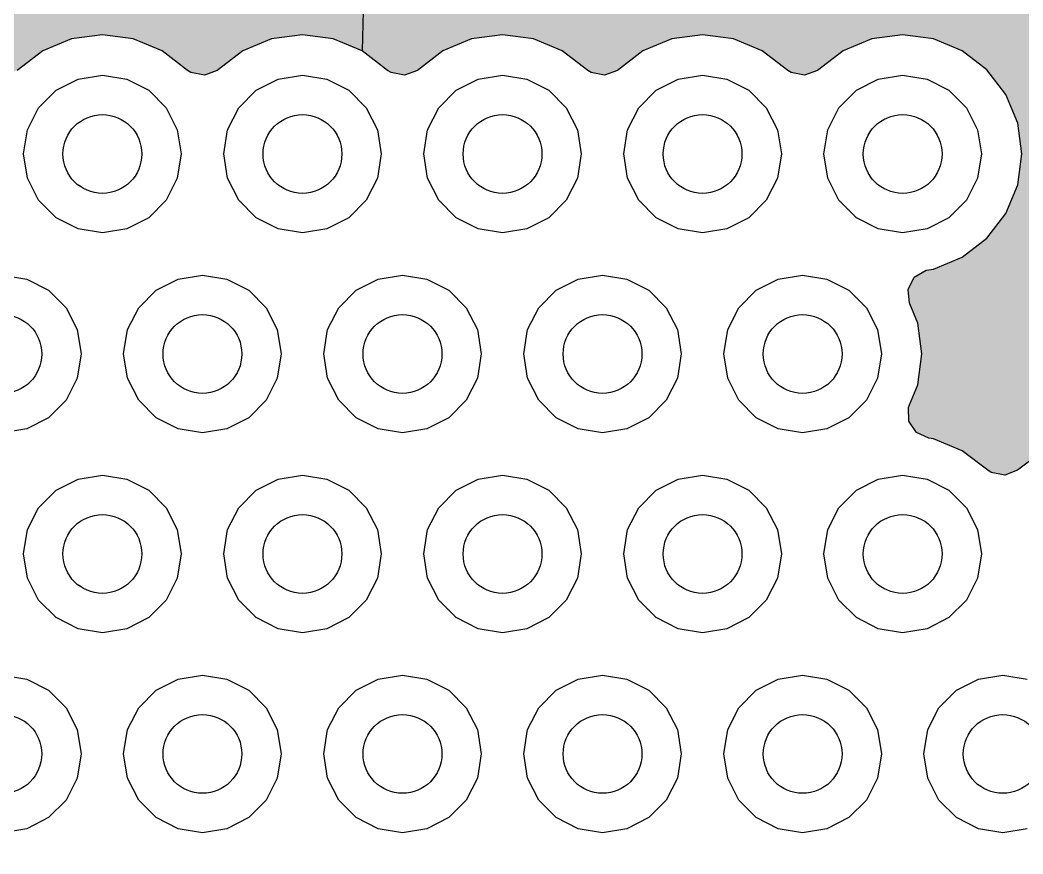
# Model space of a CAD drawing. Header units: millimetres. Extents: x -3894 to -3474, y -291 to 6.
# Drawn here: x -3723.38 to -3718.29, y -96.23 to -91.99 of the extents above; entities that cross this region are included whole.
import ezdxf

# ---------------------------------------------------------------- set-up
doc = ezdxf.new("R2010")
doc.units = ezdxf.units.MM
doc.layers.add('BLACK', color=7, linetype='Continuous')

msp = doc.modelspace()

# ---------------------------------------------------------------- hatches: boundary and pattern name
for points in [[(-3725.301, -93.1973), (-3725.4264, -93.1011), (-3725.5227, -92.9756), (-3725.5429, -92.9268), (-3725.5832, -92.8296), (-3725.5832, -92.8296), (-3725.6038, -92.6728), (-3725.5832, -92.516), (-3725.5832, -92.516), (-3725.5227, -92.37), (-3725.4264, -92.2445), (-3725.301, -92.1483), (-3725.1549, -92.0878), (-3725.1549, -92.0878), (-3724.9981, -92.0671), (-3724.8414, -92.0878), (-3724.8414, -92.0878), (-3724.6953, -92.1483), (-3724.5656, -92.2478), (-3724.5483, -92.2589), (-3724.4798, -92.273), (-3724.4147, -92.2478), (-3724.285, -92.1483), (-3724.1389, -92.0878), (-3724.1389, -92.0878), (-3723.9821, -92.0671), (-3723.8254, -92.0878), (-3723.8254, -92.0878), (-3723.6793, -92.1483), (-3723.5496, -92.2478), (-3723.5323, -92.2589), (-3723.4638, -92.273), (-3723.3987, -92.2478), (-3723.269, -92.1483), (-3723.1229, -92.0878), (-3723.1229, -92.0878), (-3722.9661, -92.0671), (-3722.8094, -92.0878), (-3722.8094, -92.0878), (-3722.6633, -92.1483), (-3722.5336, -92.2478), (-3722.5163, -92.2589), (-3722.4478, -92.273), (-3722.3827, -92.2478), (-3722.253, -92.1483), (-3722.1069, -92.0878), (-3722.1069, -92.0878), (-3721.9501, -92.0671), (-3721.7934, -92.0878), (-3721.7934, -92.0878), (-3721.6473, -92.1483), (-3721.5917, -89.8675), (-3721.626, -89.8741), (-3721.6728, -89.9187), (-3721.7759, -90.0531), (-3721.9013, -90.1493), (-3722.0474, -90.2098), (-3722.1519, -90.2236), (-3722.2041, -90.2305), (-3722.307, -90.217), (-3722.3609, -90.2098), (-3722.507, -90.1493), (-3722.6324, -90.0531), (-3722.7406, -89.9121), (-3722.7625, -89.8868), (-3722.8274, -89.8609), (-3722.896, -89.8741), (-3722.9428, -89.9187), (-3723.0459, -90.0531), (-3723.1713, -90.1493), (-3723.3174, -90.2098), (-3723.4219, -90.2236), (-3723.4741, -90.2305), (-3723.577, -90.217), (-3723.6309, -90.2098), (-3723.777, -90.1493), (-3723.9024, -90.0531), (-3723.9987, -89.9276), (-3724.0258, -89.8623), (-3724.0592, -89.7816), (-3724.0592, -89.7816), (-3724.0695, -89.7032), (-3731.2496, -88.9835), (-3731.2711, -89.1466), (-3731.3316, -89.2926), (-3731.4279, -89.4181), (-3731.5533, -89.5143), (-3731.6994, -89.5748), (-3731.7782, -89.5852), (-3731.7884, -89.587), (-3731.8497, -89.6205), (-3732.4685, -90.2393), (-3732.5713, -90.2986), (-3732.5955, -90.3051), (-3732.6858, -90.3293), (-3732.5884, -92.5958), (-3732.5884, -92.5958), (-3732.5884, -92.5958), (-3732.5203, -92.624), (-3732.4423, -92.6563), (-3732.3169, -92.7525), (-3732.2206, -92.878), (-3732.1601, -93.024), (-3732.1395, -93.1808), (-3732.1601, -93.3376), (-3732.2206, -93.4836), (-3732.3169, -93.6091), (-3732.4578, -93.7173), (-3732.4831, -93.7392), (-3732.5091, -93.804), (-3732.4958, -93.8726), (-3732.4512, -93.9194), (-3732.3169, -94.0225), (-3732.2206, -94.148), (-3732.1601, -94.294), (-3732.1471, -94.3927), (-3732.1395, -94.4508), (-3732.1601, -94.6076), (-3732.2206, -94.7536), (-3732.3169, -94.8791), (-3732.4578, -94.9873), (-3732.4831, -95.0092), (-3732.5091, -95.074), (-3732.4958, -95.1426), (-3732.4512, -95.1894), (-3732.3169, -95.2925), (-3732.2206, -95.418), (-3732.1601, -95.564), (-3732.1471, -95.6627), (-3732.1395, -95.7208), (-3732.1601, -95.8776), (-3732.2206, -96.0236), (-3732.3169, -96.1491), (-3732.4578, -96.2573), (-3732.4831, -96.2792), (-3732.5091, -96.344), (-3732.4958, -96.4126), (-3732.4512, -96.4594), (-3732.3169, -96.5625), (-3732.2206, -96.688), (-3732.1601, -96.834), (-3732.1601, -96.834), (-3732.1395, -96.9908), (-3732.1439, -97.0242), (-3732.1601, -97.1476), (-3732.2206, -97.2936), (-3732.3169, -97.4191), (-3732.4578, -97.5273), (-3732.4831, -97.5492), (-3732.5091, -97.614), (-3732.4958, -97.6826), (-3732.4512, -97.7294), (-3732.4208, -97.7528), (-3732.3169, -97.8325), (-3732.2206, -97.958), (-3732.1601, -98.104), (-3732.1395, -98.2608), (-3732.1601, -98.4176), (-3732.2206, -98.5636), (-3732.3169, -98.6891), (-3732.4578, -98.7973), (-3732.4831, -98.8192), (-3732.5091, -98.884), (-3732.4958, -98.9526), (-3732.4512, -98.9994), (-3732.3169, -99.1025), (-3732.2206, -99.228), (-3732.1601, -99.374), (-3732.1471, -99.4727), (-3732.1395, -99.5308), (-3732.1601, -99.6876), (-3732.2206, -99.8336), (-3732.3169, -99.9591), (-3732.4578, -100.0673), (-3732.4831, -100.0892), (-3732.5091, -100.154), (-3732.4958, -100.2226), (-3732.4512, -100.2694), (-3732.3169, -100.3725), (-3732.2206, -100.498), (-3732.1601, -100.644), (-3732.1461, -100.7505), (-3732.1395, -100.8008), (-3732.1601, -100.9576), (-3732.2206, -101.1036), (-3732.3169, -101.2291), (-3732.4423, -101.3253), (-3732.5153, -101.3556), (-3732.1152, -102.2451), (-3723.4741, -98.3585), (-3723.5525, -98.3482), (-3723.6309, -98.3378), (-3723.777, -98.2773), (-3723.9067, -98.1778), (-3723.924, -98.1667), (-3723.9925, -98.1526), (-3724.0576, -98.1778), (-3724.1873, -98.2773), (-3724.3334, -98.3378), (-3724.4379, -98.3516), (-3724.4901, -98.3585), (-3724.5685, -98.3482), (-3724.6469, -98.3378), (-3724.793, -98.2773), (-3724.9227, -98.1778), (-3724.94, -98.1667), (-3725.0085, -98.1526), (-3725.0736, -98.1778), (-3725.2033, -98.2773), (-3725.3494, -98.3378), (-3725.4539, -98.3516), (-3725.5061, -98.3585), (-3725.5845, -98.3482), (-3725.6629, -98.3378), (-3725.809, -98.2773), (-3725.9387, -98.1778), (-3725.956, -98.1667), (-3726.0245, -98.1526), (-3726.0896, -98.1778), (-3726.2193, -98.2773), (-3726.3654, -98.3378), (-3726.4699, -98.3516), (-3726.5221, -98.3585), (-3726.6005, -98.3482), (-3726.6789, -98.3378), (-3726.825, -98.2773), (-3726.9547, -98.1778), (-3726.972, -98.1667), (-3727.0405, -98.1526), (-3727.1056, -98.1778), (-3727.2353, -98.2773), (-3727.3814, -98.3378), (-3727.4859, -98.3516), (-3727.5381, -98.3585), (-3727.6165, -98.3482), (-3727.6949, -98.3378), (-3727.841, -98.2773), (-3727.9707, -98.1778), (-3727.988, -98.1667), (-3728.0565, -98.1526), (-3728.1216, -98.1778), (-3728.2513, -98.2773), (-3728.3974, -98.3378), (-3728.5019, -98.3516), (-3728.5541, -98.3585), (-3728.5541, -98.3585), (-3728.6325, -98.3482), (-3728.7109, -98.3378), (-3728.857, -98.2773), (-3728.9824, -98.1811), (-3729.0787, -98.0556), (-3729.0989, -98.0068), (-3729.1392, -97.9096), (-3729.1392, -97.9096), (-3729.1598, -97.7528), (-3729.1392, -97.596), (-3729.1392, -97.596), (-3729.0787, -97.45), (-3728.9824, -97.3245), (-3728.857, -97.2283), (-3728.7173, -97.1704), (-3728.7109, -97.1678), (-3728.7109, -97.1678), (-3728.6878, -97.1647), (-3728.6733, -97.1619), (-3728.6133, -97.1263), (-3728.582, -97.0638), (-3728.5895, -96.9943), (-3728.6312, -96.8936), (-3728.6518, -96.7368), (-3728.6312, -96.58), (-3728.6312, -96.58), (-3728.5707, -96.434), (-3728.4744, -96.3085), (-3728.349, -96.2123), (-3728.2029, -96.1518), (-3728.1798, -96.1487), (-3728.1653, -96.1459), (-3728.1053, -96.1103), (-3728.074, -96.0478), (-3728.0815, -95.9783), (-3728.1232, -95.8776), (-3728.1438, -95.7208), (-3728.1232, -95.564), (-3728.1232, -95.564), (-3728.0627, -95.418), (-3727.9664, -95.2925), (-3727.841, -95.1963), (-3727.6949, -95.1358), (-3727.6949, -95.1358), (-3727.6718, -95.1327), (-3727.6573, -95.1299), (-3727.5973, -95.0943), (-3727.566, -95.0318), (-3727.5735, -94.9623), (-3727.6152, -94.8616), (-3727.6358, -94.7048), (-3727.6152, -94.548), (-3727.6152, -94.548), (-3727.5547, -94.402), (-3727.4584, -94.2765), (-3727.333, -94.1803), (-3727.1869, -94.1198), (-3727.1869, -94.1198), (-3727.0301, -94.0991), (-3726.8734, -94.1198), (-3726.8734, -94.1198), (-3726.7273, -94.1803), (-3726.5976, -94.2798), (-3726.5803, -94.2909), (-3726.5118, -94.305), (-3726.4467, -94.2798), (-3726.317, -94.1803), (-3726.1709, -94.1198), (-3726.1709, -94.1198), (-3726.0141, -94.0991), (-3725.8574, -94.1198), (-3725.8574, -94.1198), (-3725.7113, -94.1803), (-3725.5816, -94.2798), (-3725.5643, -94.2909), (-3725.4958, -94.305), (-3725.4307, -94.2798), (-3725.301, -94.1803), (-3725.1549, -94.1198), (-3725.1549, -94.1198), (-3725.1318, -94.1167), (-3725.1173, -94.1139), (-3725.0573, -94.0783), (-3725.026, -94.0158), (-3725.0335, -93.9463), (-3725.0752, -93.8456), (-3725.0958, -93.6888), (-3725.0752, -93.532), (-3725.0335, -93.4313), (-3725.0286, -93.4173), (-3725.0295, -93.3475), (-3725.0679, -93.2892), (-3725.1318, -93.2609), (-3725.1549, -93.2578)], [(-3698.7389, -92.3418), (-3698.7389, -92.3418), (-3698.7933, -91.8345), (-3698.8717, -91.8241), (-3698.95, -91.8138), (-3699.0961, -91.7533), (-3699.2216, -91.6571), (-3699.3178, -91.5316), (-3699.3783, -91.3855), (-3699.3783, -91.3855), (-3699.399, -91.2288), (-3699.3783, -91.072), (-3699.3488, -91.0007), (-3699.3406, -90.9709), (-3699.3506, -90.9018), (-3699.3963, -90.849), (-3699.4634, -90.8293), (-3701.3626, -90.8293), (-3701.3889, -90.8321), (-3701.4503, -90.8656), (-3701.756, -91.1714), (-3701.7805, -91.2062), (-3701.7913, -91.2752), (-3701.7865, -91.3118), (-3701.8071, -91.4686), (-3701.8676, -91.6146), (-3701.9639, -91.7401), (-3702.0893, -91.8363), (-3702.2354, -91.8968), (-3702.3399, -91.9106), (-3702.3921, -91.9175), (-3702.4705, -91.9072), (-3702.5489, -91.8968), (-3702.695, -91.8363), (-3702.8204, -91.7401), (-3702.9167, -91.6146), (-3702.9772, -91.4686), (-3702.9772, -91.4686), (-3702.9978, -91.3118), (-3702.9772, -91.155), (-3702.9772, -91.155), (-3702.9167, -91.009), (-3702.8204, -90.8835), (-3702.695, -90.7873), (-3702.5489, -90.7268), (-3702.5489, -90.7268), (-3702.3921, -90.7061), (-3702.3556, -90.7109), (-3702.313, -90.7092), (-3702.2517, -90.6757), (-3701.863, -90.287), (-3701.857, -90.2805), (-3701.828, -90.217), (-3701.8379, -90.1478), (-3701.8837, -90.095), (-3701.9507, -90.0753), (-3708.2935, -90.0753), (-3708.2935, -90.0753), (-3708.408, -90.0446), (-3708.4172, -90.0393), (-3708.4531, -90.0186), (-3719.0791, -89.7816), (-3719.1396, -89.9276), (-3719.2359, -90.0531), (-3719.3613, -90.1493), (-3719.5074, -90.2098), (-3719.6119, -90.2236), (-3719.6641, -90.2305), (-3719.767, -90.217), (-3719.8209, -90.2098), (-3719.967, -90.1493), (-3720.0924, -90.0531), (-3720.2006, -89.9121), (-3720.2225, -89.8868), (-3720.2874, -89.8609), (-3720.356, -89.8741), (-3720.4028, -89.9187), (-3720.5059, -90.0531), (-3720.6313, -90.1493), (-3720.7774, -90.2098), (-3720.8819, -90.2236), (-3720.9341, -90.2305), (-3721.037, -90.217), (-3721.0909, -90.2098), (-3721.237, -90.1493), (-3721.3624, -90.0531), (-3721.4706, -89.9121), (-3721.4925, -89.8868), (-3721.5574, -89.8609), (-3721.5917, -89.8675), (-3721.6473, -92.1483), (-3721.5176, -92.2478), (-3721.5003, -92.2589), (-3721.4318, -92.273), (-3721.3667, -92.2478), (-3721.237, -92.1483), (-3721.0909, -92.0878), (-3721.0909, -92.0878), (-3720.9341, -92.0671), (-3720.7774, -92.0878), (-3720.7774, -92.0878), (-3720.6313, -92.1483), (-3720.5016, -92.2478), (-3720.4843, -92.2589), (-3720.4158, -92.273), (-3720.3507, -92.2478), (-3720.221, -92.1483), (-3720.0749, -92.0878), (-3720.0749, -92.0878), (-3719.9181, -92.0671), (-3719.7614, -92.0878), (-3719.7614, -92.0878), (-3719.6153, -92.1483), (-3719.4856, -92.2478), (-3719.4683, -92.2589), (-3719.3998, -92.273), (-3719.3347, -92.2478), (-3719.205, -92.1483), (-3719.0589, -92.0878), (-3719.0589, -92.0878), (-3718.9021, -92.0671), (-3718.7454, -92.0878), (-3718.7454, -92.0878), (-3718.5993, -92.1483), (-3718.4739, -92.2445), (-3718.3776, -92.37), (-3718.3171, -92.516), (-3718.2965, -92.6728), (-3718.3171, -92.8296), (-3718.3776, -92.9756), (-3718.4739, -93.1011), (-3718.5993, -93.1973), (-3718.7454, -93.2578), (-3718.7685, -93.2609), (-3718.7829, -93.2637), (-3718.843, -93.2993), (-3718.8743, -93.3618), (-3718.8668, -93.4313), (-3718.8654, -93.4348), (-3718.8251, -93.532), (-3718.8046, -93.6876), (-3718.8045, -93.6888), (-3718.8251, -93.8456), (-3718.8668, -93.9463), (-3718.8717, -93.9603), (-3718.8708, -94.0301), (-3718.8324, -94.0885), (-3718.7685, -94.1167), (-3718.7454, -94.1198), (-3718.5993, -94.1803), (-3718.4696, -94.2798), (-3718.4523, -94.2909), (-3718.3838, -94.305), (-3718.3187, -94.2798), (-3718.189, -94.1803), (-3718.0429, -94.1198), (-3718.0429, -94.1198), (-3717.8861, -94.0991), (-3717.7294, -94.1198), (-3717.7294, -94.1198), (-3717.5833, -94.1803), (-3717.4536, -94.2798), (-3717.4363, -94.2909), (-3717.3678, -94.305), (-3717.3027, -94.2798), (-3717.173, -94.1803), (-3717.0269, -94.1198), (-3717.0269, -94.1198), (-3716.8701, -94.0991), (-3716.7134, -94.1198), (-3716.7134, -94.1198), (-3716.5673, -94.1803), (-3716.4376, -94.2798), (-3716.4203, -94.2909), (-3716.3518, -94.305), (-3716.2867, -94.2798), (-3716.157, -94.1803), (-3716.0109, -94.1198), (-3716.0109, -94.1198), (-3715.8541, -94.0991), (-3715.6974, -94.1198), (-3715.6974, -94.1198), (-3715.5587, -94.1772), (-3715.5513, -94.1803), (-3715.4259, -94.2765), (-3715.3296, -94.402), (-3715.2691, -94.548), (-3715.2691, -94.548), (-3715.2561, -94.6467), (-3715.2485, -94.7048), (-3715.2691, -94.8616), (-3715.3108, -94.9623), (-3715.3157, -94.9763), (-3715.3148, -95.0461), (-3715.2764, -95.1045), (-3715.2125, -95.1327), (-3715.1894, -95.1358), (-3715.0507, -95.1932), (-3715.0433, -95.1963), (-3714.9179, -95.2925), (-3714.8216, -95.418), (-3714.7611, -95.564), (-3714.7481, -95.6627), (-3714.7405, -95.7208), (-3714.7611, -95.8776), (-3714.8028, -95.9783), (-3714.8077, -95.9923), (-3714.8068, -96.0621), (-3714.7684, -96.1205), (-3714.7045, -96.1487), (-3714.6814, -96.1518), (-3714.6133, -96.18), (-3714.5353, -96.2123), (-3714.4099, -96.3085), (-3714.3136, -96.434), (-3714.2531, -96.58), (-3714.2531, -96.58), (-3714.235, -96.7172), (-3714.2325, -96.7368), (-3714.2531, -96.8936), (-3714.2948, -96.9943), (-3714.2997, -97.0083), (-3714.2988, -97.0781), (-3714.2604, -97.1365), (-3714.1965, -97.1647), (-3714.1734, -97.1678), (-3714.0317, -97.2265), (-3714.0273, -97.2283), (-3714.0273, -97.2283), (-3713.9019, -97.3245), (-3713.8056, -97.45), (-3713.7451, -97.596), (-3713.7451, -97.596), (-3713.727, -97.7332), (-3713.7245, -97.7528), (-3713.7451, -97.9096), (-3713.8056, -98.0556), (-3713.9019, -98.1811), (-3714.0273, -98.2773), (-3714.1734, -98.3378), (-3714.2779, -98.3516), (-3714.3301, -98.3585), (-3714.4085, -98.3482), (-3714.4869, -98.3378), (-3714.633, -98.2773), (-3714.7627, -98.1778), (-3714.78, -98.1667), (-3714.8485, -98.1526), (-3714.9136, -98.1778), (-3715.0433, -98.2773), (-3715.1894, -98.3378), (-3715.2939, -98.3516), (-3715.3461, -98.3585), (-3715.4245, -98.3482), (-3715.5029, -98.3378), (-3715.649, -98.2773), (-3715.7787, -98.1778), (-3715.796, -98.1667), (-3715.8645, -98.1526), (-3715.9296, -98.1778), (-3716.0593, -98.2773), (-3716.2054, -98.3378), (-3716.3099, -98.3516), (-3716.3621, -98.3585), (-3716.4405, -98.3482), (-3716.5189, -98.3378), (-3716.665, -98.2773), (-3716.7947, -98.1778), (-3716.812, -98.1667), (-3716.8805, -98.1526), (-3716.9456, -98.1778), (-3717.0753, -98.2773), (-3717.2214, -98.3378), (-3717.3259, -98.3516), (-3717.3781, -98.3585), (-3717.4565, -98.3482), (-3717.5349, -98.3378), (-3717.681, -98.2773), (-3717.8107, -98.1778), (-3717.828, -98.1667), (-3717.8965, -98.1526), (-3717.9616, -98.1778), (-3718.0913, -98.2773), (-3718.2374, -98.3378), (-3718.3419, -98.3516), (-3718.3941, -98.3585), (-3718.4725, -98.3482), (-3718.5509, -98.3378), (-3718.697, -98.2773), (-3718.8267, -98.1778), (-3718.844, -98.1667), (-3718.9125, -98.1526), (-3718.9776, -98.1778), (-3719.1073, -98.2773), (-3719.2534, -98.3378), (-3719.3579, -98.3516), (-3719.4101, -98.3585), (-3719.4885, -98.3482), (-3719.5669, -98.3378), (-3719.713, -98.2773), (-3719.8427, -98.1778), (-3719.86, -98.1667), (-3719.9285, -98.1526), (-3719.9936, -98.1778), (-3720.1233, -98.2773), (-3720.2694, -98.3378), (-3720.3739, -98.3516), (-3720.4261, -98.3585), (-3720.5045, -98.3482), (-3720.5829, -98.3378), (-3720.729, -98.2773), (-3720.8587, -98.1778), (-3720.876, -98.1667), (-3720.9445, -98.1526), (-3721.0096, -98.1778), (-3721.1393, -98.2773), (-3721.2854, -98.3378), (-3721.3899, -98.3516), (-3721.4421, -98.3585), (-3721.5205, -98.3482), (-3721.5989, -98.3378), (-3721.745, -98.2773), (-3721.8747, -98.1778), (-3721.892, -98.1667), (-3721.9605, -98.1526), (-3722.0256, -98.1778), (-3722.1553, -98.2773), (-3722.3014, -98.3378), (-3722.4059, -98.3516), (-3722.4581, -98.3585), (-3722.5365, -98.3482), (-3722.6149, -98.3378), (-3722.761, -98.2773), (-3722.8907, -98.1778), (-3722.908, -98.1667), (-3722.9765, -98.1526), (-3723.0416, -98.1778), (-3723.1713, -98.2773), (-3723.3174, -98.3378), (-3723.3696, -98.3447), (-3723.3696, -98.3791), (-3711.8587, -100.6543), (-3711.8374, -100.6265), (-3711.6965, -100.5183), (-3711.6712, -100.4965), (-3711.6452, -100.4316), (-3711.6584, -100.363), (-3711.7031, -100.3162), (-3711.8374, -100.2131), (-3711.9337, -100.0876), (-3711.9539, -100.0388), (-3711.9942, -99.9416), (-3711.9942, -99.9416), (-3712.0148, -99.7848), (-3711.9942, -99.628), (-3711.9942, -99.628), (-3711.9337, -99.482), (-3711.8374, -99.3565), (-3711.6965, -99.2483), (-3711.6712, -99.2265), (-3711.6452, -99.1616), (-3711.6584, -99.093), (-3711.7031, -99.0462), (-3711.8374, -98.9431), (-3711.9337, -98.8176), (-3711.9942, -98.6716), (-3712.0148, -98.5148), (-3711.9942, -98.358), (-3711.9942, -98.358), (-3711.9337, -98.212), (-3711.8374, -98.0865), (-3711.6965, -97.9783), (-3711.6712, -97.9565), (-3711.6452, -97.8916), (-3711.6584, -97.823), (-3711.7031, -97.7762), (-3711.8374, -97.6731), (-3711.9337, -97.5476), (-3711.9942, -97.4016), (-3711.9942, -97.4016), (-3712.0148, -97.2448), (-3711.9942, -97.088), (-3711.9942, -97.088), (-3711.9337, -96.942), (-3711.8374, -96.8165), (-3711.6965, -96.7083), (-3711.6712, -96.6865), (-3711.6452, -96.6216), (-3711.6584, -96.553), (-3711.7031, -96.5062), (-3711.8374, -96.4031), (-3711.9337, -96.2776), (-3711.9539, -96.2288), (-3711.9942, -96.1316), (-3711.9942, -96.1316), (-3712.0148, -95.9748), (-3711.9942, -95.818), (-3711.9942, -95.818), (-3711.9337, -95.672), (-3711.8374, -95.5465), (-3711.6965, -95.4383), (-3711.6712, -95.4165), (-3711.6452, -95.3516), (-3711.6584, -95.283), (-3711.7031, -95.2362), (-3711.8374, -95.1331), (-3711.9337, -95.0076), (-3711.9539, -94.9588), (-3711.9942, -94.8616), (-3711.9942, -94.8616), (-3712.0148, -94.7048), (-3711.9942, -94.548), (-3711.9942, -94.548), (-3711.9337, -94.402), (-3711.8374, -94.2765), (-3711.6965, -94.1683), (-3711.6712, -94.1465), (-3711.6452, -94.0816), (-3711.6584, -94.013), (-3711.7031, -93.9662), (-3711.8374, -93.8631), (-3711.9337, -93.7376), (-3711.9539, -93.6888), (-3711.9942, -93.5916), (-3711.9942, -93.5916), (-3712.0148, -93.4348), (-3711.9942, -93.278), (-3711.9942, -93.278), (-3711.9337, -93.132), (-3711.8374, -93.0065), (-3711.712, -92.9103), (-3711.5659, -92.8498), (-3711.5659, -92.8498), (-3711.4091, -92.8291), (-3711.2524, -92.8498), (-3711.2524, -92.8498), (-3711.1843, -92.878), (-3711.1063, -92.9103), (-3710.9809, -93.0065), (-3710.8846, -93.132), (-3710.8241, -93.278), (-3710.8035, -93.4348), (-3710.8056, -93.4513), (-3710.8241, -93.5916), (-3710.8846, -93.7376), (-3710.9809, -93.8631), (-3711.1218, -93.9713), (-3711.1471, -93.9932), (-3711.1731, -94.058), (-3711.1598, -94.1266), (-3711.1152, -94.1734), (-3710.9809, -94.2765), (-3710.8846, -94.402), (-3710.8241, -94.548), (-3710.8241, -94.548), (-3710.8111, -94.6467), (-3710.8035, -94.7048), (-3710.8241, -94.8616), (-3710.8846, -95.0076), (-3710.9809, -95.1331), (-3711.1218, -95.2413), (-3711.1471, -95.2632), (-3711.1731, -95.328), (-3711.1598, -95.3966), (-3711.1152, -95.4434), (-3710.9809, -95.5465), (-3710.8846, -95.672), (-3710.8241, -95.818), (-3710.8241, -95.818), (-3710.8035, -95.9748), (-3710.8099, -96.0236), (-3710.8241, -96.1316), (-3710.8846, -96.2776), (-3710.9809, -96.4031), (-3711.1218, -96.5113), (-3711.1471, -96.5332), (-3711.1731, -96.598), (-3711.1598, -96.6666), (-3711.1152, -96.7134), (-3710.9809, -96.8165), (-3710.8846, -96.942), (-3710.8241, -97.088), (-3710.8144, -97.1619), (-3710.8035, -97.2448), (-3710.8241, -97.4016), (-3710.8846, -97.5476), (-3710.9809, -97.6731), (-3711.1218, -97.7813), (-3711.1471, -97.8032), (-3711.1731, -97.868), (-3711.1598, -97.9366), (-3711.1152, -97.9834), (-3710.9809, -98.0865), (-3710.8846, -98.212), (-3710.8241, -98.358), (-3710.8035, -98.5148), (-3710.8241, -98.6716), (-3710.8846, -98.8176), (-3710.9809, -98.9431), (-3711.1218, -99.0513), (-3711.1471, -99.0732), (-3711.1731, -99.138), (-3711.1598, -99.2066), (-3711.1152, -99.2534), (-3710.9809, -99.3565), (-3710.8846, -99.482), (-3710.8241, -99.628), (-3710.8111, -99.7267), (-3710.8035, -99.7848), (-3710.8241, -99.9416), (-3710.8846, -100.0876), (-3710.9809, -100.2131), (-3711.1218, -100.3213), (-3711.1471, -100.3432), (-3711.1731, -100.408), (-3711.1598, -100.4766), (-3711.1152, -100.5234), (-3710.9809, -100.6265), (-3710.8846, -100.752), (-3710.8418, -100.8553), (-3698.9964, -103.1966), (-3698.7389, -101.8938), (-3698.885, -101.8333), (-3699.0104, -101.7371), (-3699.1067, -101.6116), (-3699.1672, -101.4656), (-3699.1672, -101.4656), (-3699.1878, -101.3088), (-3699.1672, -101.152), (-3699.1672, -101.152), (-3699.1067, -101.006), (-3699.0104, -100.8805), (-3698.8695, -100.7723), (-3698.8442, -100.7505), (-3698.8182, -100.6856), (-3698.8314, -100.617), (-3698.8761, -100.5702), (-3699.0104, -100.4671), (-3699.1067, -100.3416), (-3699.1269, -100.2928), (-3699.1672, -100.1956), (-3699.1672, -100.1956), (-3699.1878, -100.0388), (-3699.1672, -99.882), (-3699.1672, -99.882), (-3699.1067, -99.736), (-3699.0072, -99.6063), (-3698.996, -99.5889), (-3698.982, -99.5205), (-3699.0072, -99.4553), (-3699.1067, -99.3256), (-3699.1672, -99.1796), (-3699.1672, -99.1796), (-3699.1878, -99.0228), (-3699.1672, -98.866), (-3699.1672, -98.866), (-3699.1067, -98.72), (-3699.0072, -98.5903), (-3698.996, -98.5729), (-3698.982, -98.5045), (-3699.0072, -98.4393), (-3699.1067, -98.3096), (-3699.1672, -98.1636), (-3699.1672, -98.1636), (-3699.1878, -98.0068), (-3699.1672, -97.85), (-3699.1672, -97.85), (-3699.1067, -97.704), (-3699.0072, -97.5743), (-3698.996, -97.5569), (-3698.982, -97.4885), (-3699.0072, -97.4233), (-3699.1067, -97.2936), (-3699.1672, -97.1476), (-3699.1672, -97.1476), (-3699.1878, -96.9908), (-3699.1672, -96.834), (-3699.1672, -96.834), (-3699.1067, -96.688), (-3699.0072, -96.5583), (-3698.996, -96.5409), (-3698.982, -96.4725), (-3699.0072, -96.4073), (-3699.1067, -96.2776), (-3699.1672, -96.1316), (-3699.1672, -96.1316), (-3699.1878, -95.9748), (-3699.1672, -95.818), (-3699.1672, -95.818), (-3699.1067, -95.672), (-3699.0072, -95.5423), (-3698.996, -95.5249), (-3698.982, -95.4565), (-3699.0072, -95.3913), (-3699.1067, -95.2616), (-3699.1672, -95.1156), (-3699.1672, -95.1156), (-3699.1878, -94.9588), (-3699.1672, -94.802), (-3699.1672, -94.802), (-3699.1067, -94.656), (-3699.0072, -94.5263), (-3698.996, -94.5089), (-3698.982, -94.4405), (-3699.0072, -94.3753), (-3699.1067, -94.2456), (-3699.1672, -94.0996), (-3699.1672, -94.0996), (-3699.1878, -93.9428), (-3699.1672, -93.786), (-3699.1672, -93.786), (-3699.1067, -93.64), (-3699.0072, -93.5103), (-3698.996, -93.4929), (-3698.982, -93.4245), (-3699.0072, -93.3593), (-3699.1067, -93.2296), (-3699.1672, -93.0836), (-3699.1672, -93.0836), (-3699.1878, -92.9268), (-3699.1672, -92.77), (-3699.1672, -92.77), (-3699.1067, -92.624), (-3699.0104, -92.4985), (-3698.885, -92.4023)]]:
    msp.add_hatch(color=256).paths.add_polyline_path(points)

# ---------------------------------------------------------------- linework, layer by layer
msp.add_line((-3721.5917, -89.8675), (-3721.6473, -92.1483))
at = {"layer": 'BLACK', "linetype": 'Continuous'}
for p, q in [((-3722.9661, -92.0671), (-3723.1229, -92.0878)), ((-3722.8094, -92.0878), (-3722.9661, -92.0671)), ((-3722.9661, -92.0671), (-3722.9661, -92.0671)), ((-3721.9501, -92.0671), (-3722.1069, -92.0878)), ((-3721.7934, -92.0878), (-3721.9501, -92.0671)), ((-3721.9501, -92.0671), (-3721.9501, -92.0671)), ((-3720.9341, -92.0671), (-3721.0909, -92.0878)), ((-3720.7774, -92.0878), (-3720.9341, -92.0671)), ((-3720.9341, -92.0671), (-3720.9341, -92.0671)), ((-3719.9181, -92.0671), (-3720.0749, -92.0878)), ((-3719.7614, -92.0878), (-3719.9181, -92.0671)), ((-3719.9181, -92.0671), (-3719.9181, -92.0671)), ((-3718.9021, -92.0671), (-3719.0589, -92.0878)), ((-3718.7454, -92.0878), (-3718.9021, -92.0671)), ((-3718.9021, -92.0671), (-3718.9021, -92.0671)), ((-3723.1229, -92.0878), (-3723.269, -92.1483)), ((-3723.1229, -92.0878), (-3723.1229, -92.0878)), ((-3722.6633, -92.1483), (-3722.8094, -92.0878)), ((-3722.8094, -92.0878), (-3722.8094, -92.0878)), ((-3722.1069, -92.0878), (-3722.253, -92.1483)), ((-3722.1069, -92.0878), (-3722.1069, -92.0878)), ((-3721.6473, -92.1483), (-3721.7934, -92.0878)), ((-3721.7934, -92.0878), (-3721.7934, -92.0878)), ((-3721.0909, -92.0878), (-3721.237, -92.1483)), ((-3721.0909, -92.0878), (-3721.0909, -92.0878)), ((-3720.6313, -92.1483), (-3720.7774, -92.0878)), ((-3720.7774, -92.0878), (-3720.7774, -92.0878)), ((-3720.0749, -92.0878), (-3720.221, -92.1483)), ((-3720.0749, -92.0878), (-3720.0749, -92.0878)), ((-3719.6153, -92.1483), (-3719.7614, -92.0878)), ((-3719.7614, -92.0878), (-3719.7614, -92.0878)), ((-3719.0589, -92.0878), (-3719.205, -92.1483)), ((-3719.0589, -92.0878), (-3719.0589, -92.0878)), ((-3718.5993, -92.1483), (-3718.7454, -92.0878)), ((-3718.7454, -92.0878), (-3718.7454, -92.0878)), ((-3723.269, -92.1483), (-3723.3987, -92.2478)), ((-3722.5336, -92.2478), (-3722.6633, -92.1483)), ((-3722.253, -92.1483), (-3722.3827, -92.2478)), ((-3721.5176, -92.2478), (-3721.6473, -92.1483)), ((-3721.237, -92.1483), (-3721.3667, -92.2478)), ((-3720.5016, -92.2478), (-3720.6313, -92.1483)), ((-3720.221, -92.1483), (-3720.3507, -92.2478)), ((-3719.4856, -92.2478), (-3719.6153, -92.1483)), ((-3719.205, -92.1483), (-3719.3347, -92.2478)), ((-3718.4739, -92.2445), (-3718.5993, -92.1483)), ((-3723.0898, -92.2924), (-3722.9661, -92.2728)), ((-3722.9661, -92.2728), (-3722.8425, -92.2924)), ((-3722.5163, -92.2589), (-3722.5336, -92.2478)), ((-3722.4478, -92.273), (-3722.5163, -92.2589)), ((-3722.3827, -92.2478), (-3722.4478, -92.273)), ((-3722.0738, -92.2924), (-3721.9501, -92.2728)), ((-3721.9501, -92.2728), (-3721.8265, -92.2924)), ((-3721.5003, -92.2589), (-3721.5176, -92.2478)), ((-3721.4318, -92.273), (-3721.5003, -92.2589)), ((-3721.3667, -92.2478), (-3721.4318, -92.273)), ((-3721.0578, -92.2924), (-3720.9341, -92.2728)), ((-3720.9341, -92.2728), (-3720.8105, -92.2924)), ((-3720.4843, -92.2589), (-3720.5016, -92.2478)), ((-3720.4158, -92.273), (-3720.4843, -92.2589)), ((-3720.3507, -92.2478), (-3720.4158, -92.273)), ((-3720.0418, -92.2924), (-3719.9181, -92.2728)), ((-3719.9181, -92.2728), (-3719.7945, -92.2924)), ((-3719.4683, -92.2589), (-3719.4856, -92.2478)), ((-3719.3998, -92.273), (-3719.4683, -92.2589)), ((-3719.3347, -92.2478), (-3719.3998, -92.273)), ((-3719.0258, -92.2924), (-3718.9021, -92.2728)), ((-3718.9021, -92.2728), (-3718.7785, -92.2924)), ((-3718.3776, -92.37), (-3718.4739, -92.2445)), ((-3723.2013, -92.3492), (-3723.0898, -92.2924)), ((-3722.8425, -92.2924), (-3722.731, -92.3492)), ((-3722.1853, -92.3492), (-3722.0738, -92.2924)), ((-3721.8265, -92.2924), (-3721.715, -92.3492)), ((-3721.1693, -92.3492), (-3721.0578, -92.2924)), ((-3720.8105, -92.2924), (-3720.699, -92.3492)), ((-3720.1533, -92.3492), (-3720.0418, -92.2924)), ((-3719.7945, -92.2924), (-3719.683, -92.3492)), ((-3719.1373, -92.3492), (-3719.0258, -92.2924)), ((-3718.7785, -92.2924), (-3718.667, -92.3492)), ((-3723.2898, -92.4377), (-3723.2013, -92.3492)), ((-3722.731, -92.3492), (-3722.6425, -92.4377)), ((-3722.2738, -92.4377), (-3722.1853, -92.3492)), ((-3721.715, -92.3492), (-3721.6265, -92.4377)), ((-3721.2578, -92.4377), (-3721.1693, -92.3492)), ((-3720.699, -92.3492), (-3720.6105, -92.4377)), ((-3720.2418, -92.4377), (-3720.1533, -92.3492)), ((-3719.683, -92.3492), (-3719.5945, -92.4377)), ((-3719.2258, -92.4377), (-3719.1373, -92.3492)), ((-3718.667, -92.3492), (-3718.5785, -92.4377)), ((-3718.3171, -92.516), (-3718.3776, -92.37)), ((-3723.3466, -92.5492), (-3723.2898, -92.4377)), ((-3722.6425, -92.4377), (-3722.5857, -92.5492)), ((-3722.3306, -92.5492), (-3722.2738, -92.4377)), ((-3721.6265, -92.4377), (-3721.5697, -92.5492)), ((-3721.3146, -92.5492), (-3721.2578, -92.4377)), ((-3720.6105, -92.4377), (-3720.5537, -92.5492)), ((-3720.2986, -92.5492), (-3720.2418, -92.4377)), ((-3719.5945, -92.4377), (-3719.5377, -92.5492)), ((-3719.2826, -92.5492), (-3719.2258, -92.4377)), ((-3718.5785, -92.4377), (-3718.5217, -92.5492)), ((-3718.2965, -92.6728), (-3718.3171, -92.516)), ((-3723.3661, -92.6728), (-3723.3466, -92.5492)), ((-3722.5857, -92.5492), (-3722.5661, -92.6728)), ((-3722.3501, -92.6728), (-3722.3306, -92.5492)), ((-3721.5697, -92.5492), (-3721.5501, -92.6728)), ((-3721.3341, -92.6728), (-3721.3146, -92.5492)), ((-3720.5537, -92.5492), (-3720.5341, -92.6728)), ((-3720.3181, -92.6728), (-3720.2986, -92.5492)), ((-3719.5377, -92.5492), (-3719.5181, -92.6728)), ((-3719.3021, -92.6728), (-3719.2826, -92.5492)), ((-3718.5217, -92.5492), (-3718.5021, -92.6728)), ((-3723.3466, -92.7964), (-3723.3661, -92.6728)), ((-3722.5661, -92.6728), (-3722.5857, -92.7964)), ((-3722.3306, -92.7964), (-3722.3501, -92.6728)), ((-3721.5501, -92.6728), (-3721.5697, -92.7964)), ((-3721.3146, -92.7964), (-3721.3341, -92.6728)), ((-3720.5341, -92.6728), (-3720.5537, -92.7964)), ((-3720.2986, -92.7964), (-3720.3181, -92.6728)), ((-3719.5181, -92.6728), (-3719.5377, -92.7964)), ((-3719.2826, -92.7964), (-3719.3021, -92.6728)), ((-3718.5021, -92.6728), (-3718.5217, -92.7964)), ((-3718.3171, -92.8296), (-3718.2965, -92.6728)), ((-3723.2898, -92.9079), (-3723.3466, -92.7964)), ((-3722.5857, -92.7964), (-3722.6425, -92.9079)), ((-3722.2738, -92.9079), (-3722.3306, -92.7964)), ((-3721.5697, -92.7964), (-3721.6265, -92.9079)), ((-3721.2578, -92.9079), (-3721.3146, -92.7964)), ((-3720.5537, -92.7964), (-3720.6105, -92.9079)), ((-3720.2418, -92.9079), (-3720.2986, -92.7964)), ((-3719.5377, -92.7964), (-3719.5945, -92.9079)), ((-3719.2258, -92.9079), (-3719.2826, -92.7964)), ((-3718.5217, -92.7964), (-3718.5785, -92.9079)), ((-3718.3776, -92.9756), (-3718.3171, -92.8296)), ((-3723.2013, -92.9964), (-3723.2898, -92.9079)), ((-3722.6425, -92.9079), (-3722.731, -92.9964)), ((-3722.1853, -92.9964), (-3722.2738, -92.9079)), ((-3721.6265, -92.9079), (-3721.715, -92.9964)), ((-3721.1693, -92.9964), (-3721.2578, -92.9079)), ((-3720.6105, -92.9079), (-3720.699, -92.9964)), ((-3720.1533, -92.9964), (-3720.2418, -92.9079)), ((-3719.5945, -92.9079), (-3719.683, -92.9964)), ((-3719.1373, -92.9964), (-3719.2258, -92.9079)), ((-3718.5785, -92.9079), (-3718.667, -92.9964)), ((-3718.4739, -93.1011), (-3718.3776, -92.9756)), ((-3723.0898, -93.0532), (-3723.2013, -92.9964)), ((-3722.731, -92.9964), (-3722.8425, -93.0532)), ((-3722.0738, -93.0532), (-3722.1853, -92.9964)), ((-3721.715, -92.9964), (-3721.8265, -93.0532)), ((-3721.0578, -93.0532), (-3721.1693, -92.9964)), ((-3720.699, -92.9964), (-3720.8105, -93.0532)), ((-3720.0418, -93.0532), (-3720.1533, -92.9964)), ((-3719.683, -92.9964), (-3719.7945, -93.0532)), ((-3719.0258, -93.0532), (-3719.1373, -92.9964)), ((-3718.667, -92.9964), (-3718.7785, -93.0532)), ((-3722.9661, -93.0728), (-3723.0898, -93.0532)), ((-3722.8425, -93.0532), (-3722.9661, -93.0728)), ((-3721.9501, -93.0728), (-3722.0738, -93.0532)), ((-3721.8265, -93.0532), (-3721.9501, -93.0728)), ((-3720.9341, -93.0728), (-3721.0578, -93.0532)), ((-3720.8105, -93.0532), (-3720.9341, -93.0728)), ((-3719.9181, -93.0728), (-3720.0418, -93.0532)), ((-3719.7945, -93.0532), (-3719.9181, -93.0728)), ((-3718.9021, -93.0728), (-3719.0258, -93.0532)), ((-3718.7785, -93.0532), (-3718.9021, -93.0728)), ((-3718.5993, -93.1973), (-3718.4739, -93.1011)), ((-3718.7454, -93.2578), (-3718.5993, -93.1973)), ((-3723.4741, -93.2888), (-3723.3505, -93.3084)), ((-3722.5818, -93.3084), (-3722.4581, -93.2888)), ((-3722.4581, -93.2888), (-3722.3345, -93.3084)), ((-3721.5658, -93.3084), (-3721.4421, -93.2888)), ((-3721.4421, -93.2888), (-3721.3185, -93.3084)), ((-3720.5498, -93.3084), (-3720.4261, -93.2888)), ((-3720.4261, -93.2888), (-3720.3025, -93.3084)), ((-3719.5338, -93.3084), (-3719.4101, -93.2888)), ((-3719.4101, -93.2888), (-3719.2865, -93.3084)), ((-3718.8743, -93.3618), (-3718.843, -93.2993)), ((-3718.843, -93.2993), (-3718.7829, -93.2637)), ((-3718.7829, -93.2637), (-3718.7685, -93.2609)), ((-3718.7685, -93.2609), (-3718.7454, -93.2578)), ((-3723.3505, -93.3084), (-3723.239, -93.3652)), ((-3722.6933, -93.3652), (-3722.5818, -93.3084)), ((-3722.3345, -93.3084), (-3722.223, -93.3652)), ((-3721.6773, -93.3652), (-3721.5658, -93.3084)), ((-3721.3185, -93.3084), (-3721.207, -93.3652)), ((-3720.6613, -93.3652), (-3720.5498, -93.3084)), ((-3720.3025, -93.3084), (-3720.191, -93.3652)), ((-3719.6453, -93.3652), (-3719.5338, -93.3084)), ((-3719.2865, -93.3084), (-3719.175, -93.3652)), ((-3723.239, -93.3652), (-3723.1505, -93.4537)), ((-3722.7818, -93.4537), (-3722.6933, -93.3652)), ((-3722.223, -93.3652), (-3722.1345, -93.4537)), ((-3721.7658, -93.4537), (-3721.6773, -93.3652)), ((-3721.207, -93.3652), (-3721.1185, -93.4537)), ((-3720.7498, -93.4537), (-3720.6613, -93.3652)), ((-3720.191, -93.3652), (-3720.1025, -93.4537)), ((-3719.7338, -93.4537), (-3719.6453, -93.3652)), ((-3719.175, -93.3652), (-3719.0865, -93.4537)), ((-3718.8668, -93.4313), (-3718.8743, -93.3618)), ((-3718.8654, -93.4348), (-3718.8668, -93.4313)), ((-3718.8251, -93.532), (-3718.8654, -93.4348)), ((-3723.1505, -93.4537), (-3723.0937, -93.5652)), ((-3722.8386, -93.5652), (-3722.7818, -93.4537)), ((-3722.1345, -93.4537), (-3722.0777, -93.5652)), ((-3721.8226, -93.5652), (-3721.7658, -93.4537)), ((-3721.1185, -93.4537), (-3721.0617, -93.5652)), ((-3720.8066, -93.5652), (-3720.7498, -93.4537)), ((-3720.1025, -93.4537), (-3720.0457, -93.5652)), ((-3719.7906, -93.5652), (-3719.7338, -93.4537)), ((-3719.0865, -93.4537), (-3719.0297, -93.5652)), ((-3718.8046, -93.6876), (-3718.8251, -93.532)), ((-3718.8251, -93.532), (-3718.8251, -93.532)), ((-3723.0937, -93.5652), (-3723.0741, -93.6888)), ((-3722.8581, -93.6888), (-3722.8386, -93.5652)), ((-3722.0777, -93.5652), (-3722.0581, -93.6888)), ((-3721.8421, -93.6888), (-3721.8226, -93.5652)), ((-3721.0617, -93.5652), (-3721.0421, -93.6888)), ((-3720.8261, -93.6888), (-3720.8066, -93.5652)), ((-3720.0457, -93.5652), (-3720.0261, -93.6888)), ((-3719.8101, -93.6888), (-3719.7906, -93.5652)), ((-3719.0297, -93.5652), (-3719.0101, -93.6888)), ((-3723.0741, -93.6888), (-3723.0937, -93.8124)), ((-3722.8386, -93.8124), (-3722.8581, -93.6888)), ((-3722.0581, -93.6888), (-3722.0777, -93.8124)), ((-3721.8226, -93.8124), (-3721.8421, -93.6888)), ((-3721.0421, -93.6888), (-3721.0617, -93.8124)), ((-3720.8066, -93.8124), (-3720.8261, -93.6888)), ((-3720.0261, -93.6888), (-3720.0457, -93.8124)), ((-3719.7906, -93.8124), (-3719.8101, -93.6888)), ((-3719.0101, -93.6888), (-3719.0297, -93.8124)), ((-3718.8251, -93.8456), (-3718.8045, -93.6888)), ((-3718.8045, -93.6888), (-3718.8046, -93.6876)), ((-3723.0937, -93.8124), (-3723.1505, -93.9239)), ((-3722.7818, -93.9239), (-3722.8386, -93.8124)), ((-3722.0777, -93.8124), (-3722.1345, -93.9239)), ((-3721.7658, -93.9239), (-3721.8226, -93.8124)), ((-3721.0617, -93.8124), (-3721.1185, -93.9239)), ((-3720.7498, -93.9239), (-3720.8066, -93.8124)), ((-3720.0457, -93.8124), (-3720.1025, -93.9239)), ((-3719.7338, -93.9239), (-3719.7906, -93.8124)), ((-3719.0297, -93.8124), (-3719.0865, -93.9239)), ((-3718.8668, -93.9463), (-3718.8251, -93.8456)), ((-3723.1505, -93.9239), (-3723.239, -94.0124)), ((-3722.6933, -94.0124), (-3722.7818, -93.9239)), ((-3722.1345, -93.9239), (-3722.223, -94.0124)), ((-3721.6773, -94.0124), (-3721.7658, -93.9239)), ((-3721.1185, -93.9239), (-3721.207, -94.0124)), ((-3720.6613, -94.0124), (-3720.7498, -93.9239)), ((-3720.1025, -93.9239), (-3720.191, -94.0124)), ((-3719.6453, -94.0124), (-3719.7338, -93.9239)), ((-3719.0865, -93.9239), (-3719.175, -94.0124)), ((-3718.8717, -93.9603), (-3718.8668, -93.9463)), ((-3718.8708, -94.0301), (-3718.8717, -93.9603)), ((-3723.239, -94.0124), (-3723.3505, -94.0692)), ((-3722.5818, -94.0692), (-3722.6933, -94.0124)), ((-3722.223, -94.0124), (-3722.3345, -94.0692)), ((-3721.5658, -94.0692), (-3721.6773, -94.0124)), ((-3721.207, -94.0124), (-3721.3185, -94.0692)), ((-3720.5498, -94.0692), (-3720.6613, -94.0124)), ((-3720.191, -94.0124), (-3720.3025, -94.0692)), ((-3719.5338, -94.0692), (-3719.6453, -94.0124)), ((-3719.175, -94.0124), (-3719.2865, -94.0692)), ((-3718.8324, -94.0885), (-3718.8708, -94.0301)), ((-3723.3505, -94.0692), (-3723.4741, -94.0888)), ((-3722.4581, -94.0888), (-3722.5818, -94.0692)), ((-3722.3345, -94.0692), (-3722.4581, -94.0888)), ((-3721.4421, -94.0888), (-3721.5658, -94.0692)), ((-3721.3185, -94.0692), (-3721.4421, -94.0888)), ((-3720.4261, -94.0888), (-3720.5498, -94.0692)), ((-3720.3025, -94.0692), (-3720.4261, -94.0888)), ((-3719.4101, -94.0888), (-3719.5338, -94.0692)), ((-3719.2865, -94.0692), (-3719.4101, -94.0888)), ((-3718.7685, -94.1167), (-3718.8324, -94.0885)), ((-3718.7454, -94.1198), (-3718.7685, -94.1167)), ((-3718.5993, -94.1803), (-3718.7454, -94.1198)), ((-3718.4696, -94.2798), (-3718.5993, -94.1803)), ((-3718.189, -94.1803), (-3718.3187, -94.2798)), ((-3723.0898, -94.3244), (-3722.9661, -94.3048)), ((-3722.9661, -94.3048), (-3722.8425, -94.3244)), ((-3722.0738, -94.3244), (-3721.9501, -94.3048)), ((-3721.9501, -94.3048), (-3721.8265, -94.3244)), ((-3721.0578, -94.3244), (-3720.9341, -94.3048)), ((-3720.9341, -94.3048), (-3720.8105, -94.3244)), ((-3720.0418, -94.3244), (-3719.9181, -94.3048)), ((-3719.9181, -94.3048), (-3719.7945, -94.3244)), ((-3719.0258, -94.3244), (-3718.9021, -94.3048)), ((-3718.9021, -94.3048), (-3718.7785, -94.3244)), ((-3718.4523, -94.2909), (-3718.4696, -94.2798)), ((-3718.3838, -94.305), (-3718.4523, -94.2909)), ((-3718.3187, -94.2798), (-3718.3838, -94.305)), ((-3723.2013, -94.3812), (-3723.0898, -94.3244)), ((-3722.8425, -94.3244), (-3722.731, -94.3812)), ((-3722.1853, -94.3812), (-3722.0738, -94.3244)), ((-3721.8265, -94.3244), (-3721.715, -94.3812)), ((-3721.1693, -94.3812), (-3721.0578, -94.3244)), ((-3720.8105, -94.3244), (-3720.699, -94.3812)), ((-3720.1533, -94.3812), (-3720.0418, -94.3244)), ((-3719.7945, -94.3244), (-3719.683, -94.3812)), ((-3719.1373, -94.3812), (-3719.0258, -94.3244)), ((-3718.7785, -94.3244), (-3718.667, -94.3812)), ((-3723.2898, -94.4697), (-3723.2013, -94.3812)), ((-3722.731, -94.3812), (-3722.6425, -94.4697)), ((-3722.2738, -94.4697), (-3722.1853, -94.3812)), ((-3721.715, -94.3812), (-3721.6265, -94.4697)), ((-3721.2578, -94.4697), (-3721.1693, -94.3812)), ((-3720.699, -94.3812), (-3720.6105, -94.4697)), ((-3720.2418, -94.4697), (-3720.1533, -94.3812)), ((-3719.683, -94.3812), (-3719.5945, -94.4697)), ((-3719.2258, -94.4697), (-3719.1373, -94.3812)), ((-3718.667, -94.3812), (-3718.5785, -94.4697)), ((-3723.3466, -94.5812), (-3723.2898, -94.4697)), ((-3722.6425, -94.4697), (-3722.5857, -94.5812)), ((-3722.3306, -94.5812), (-3722.2738, -94.4697)), ((-3721.6265, -94.4697), (-3721.5697, -94.5812)), ((-3721.3146, -94.5812), (-3721.2578, -94.4697)), ((-3720.6105, -94.4697), (-3720.5537, -94.5812)), ((-3720.2986, -94.5812), (-3720.2418, -94.4697)), ((-3719.5945, -94.4697), (-3719.5377, -94.5812)), ((-3719.2826, -94.5812), (-3719.2258, -94.4697)), ((-3718.5785, -94.4697), (-3718.5217, -94.5812)), ((-3723.3661, -94.7048), (-3723.3466, -94.5812)), ((-3722.5857, -94.5812), (-3722.5661, -94.7048)), ((-3722.3501, -94.7048), (-3722.3306, -94.5812)), ((-3721.5697, -94.5812), (-3721.5501, -94.7048)), ((-3721.3341, -94.7048), (-3721.3146, -94.5812)), ((-3720.5537, -94.5812), (-3720.5341, -94.7048)), ((-3720.3181, -94.7048), (-3720.2986, -94.5812)), ((-3719.5377, -94.5812), (-3719.5181, -94.7048)), ((-3719.3021, -94.7048), (-3719.2826, -94.5812)), ((-3718.5217, -94.5812), (-3718.5021, -94.7048)), ((-3723.3466, -94.8284), (-3723.3661, -94.7048)), ((-3722.5661, -94.7048), (-3722.5857, -94.8284)), ((-3722.3306, -94.8284), (-3722.3501, -94.7048)), ((-3721.5501, -94.7048), (-3721.5697, -94.8284)), ((-3721.3146, -94.8284), (-3721.3341, -94.7048)), ((-3720.5341, -94.7048), (-3720.5537, -94.8284)), ((-3720.2986, -94.8284), (-3720.3181, -94.7048)), ((-3719.5181, -94.7048), (-3719.5377, -94.8284)), ((-3719.2826, -94.8284), (-3719.3021, -94.7048)), ((-3718.5021, -94.7048), (-3718.5217, -94.8284)), ((-3723.2898, -94.9399), (-3723.3466, -94.8284)), ((-3722.5857, -94.8284), (-3722.6425, -94.9399)), ((-3722.2738, -94.9399), (-3722.3306, -94.8284)), ((-3721.5697, -94.8284), (-3721.6265, -94.9399)), ((-3721.2578, -94.9399), (-3721.3146, -94.8284)), ((-3720.5537, -94.8284), (-3720.6105, -94.9399)), ((-3720.2418, -94.9399), (-3720.2986, -94.8284)), ((-3719.5377, -94.8284), (-3719.5945, -94.9399)), ((-3719.2258, -94.9399), (-3719.2826, -94.8284)), ((-3718.5217, -94.8284), (-3718.5785, -94.9399)), ((-3723.2013, -95.0284), (-3723.2898, -94.9399)), ((-3722.6425, -94.9399), (-3722.731, -95.0284)), ((-3722.1853, -95.0284), (-3722.2738, -94.9399)), ((-3721.6265, -94.9399), (-3721.715, -95.0284)), ((-3721.1693, -95.0284), (-3721.2578, -94.9399)), ((-3720.6105, -94.9399), (-3720.699, -95.0284)), ((-3720.1533, -95.0284), (-3720.2418, -94.9399)), ((-3719.5945, -94.9399), (-3719.683, -95.0284)), ((-3719.1373, -95.0284), (-3719.2258, -94.9399)), ((-3718.5785, -94.9399), (-3718.667, -95.0284)), ((-3723.0898, -95.0852), (-3723.2013, -95.0284)), ((-3722.731, -95.0284), (-3722.8425, -95.0852)), ((-3722.0738, -95.0852), (-3722.1853, -95.0284)), ((-3721.715, -95.0284), (-3721.8265, -95.0852)), ((-3721.0578, -95.0852), (-3721.1693, -95.0284)), ((-3720.699, -95.0284), (-3720.8105, -95.0852)), ((-3720.0418, -95.0852), (-3720.1533, -95.0284)), ((-3719.683, -95.0284), (-3719.7945, -95.0852)), ((-3719.0258, -95.0852), (-3719.1373, -95.0284)), ((-3718.667, -95.0284), (-3718.7785, -95.0852)), ((-3722.9661, -95.1048), (-3723.0898, -95.0852)), ((-3722.8425, -95.0852), (-3722.9661, -95.1048)), ((-3721.9501, -95.1048), (-3722.0738, -95.0852)), ((-3721.8265, -95.0852), (-3721.9501, -95.1048)), ((-3720.9341, -95.1048), (-3721.0578, -95.0852)), ((-3720.8105, -95.0852), (-3720.9341, -95.1048)), ((-3719.9181, -95.1048), (-3720.0418, -95.0852)), ((-3719.7945, -95.0852), (-3719.9181, -95.1048)), ((-3718.9021, -95.1048), (-3719.0258, -95.0852)), ((-3718.7785, -95.0852), (-3718.9021, -95.1048)), ((-3723.4741, -95.3208), (-3723.3505, -95.3404)), ((-3722.5818, -95.3404), (-3722.4581, -95.3208)), ((-3722.4581, -95.3208), (-3722.3345, -95.3404)), ((-3721.5658, -95.3404), (-3721.4421, -95.3208)), ((-3721.4421, -95.3208), (-3721.3185, -95.3404)), ((-3720.5498, -95.3404), (-3720.4261, -95.3208)), ((-3720.4261, -95.3208), (-3720.3025, -95.3404)), ((-3719.5338, -95.3404), (-3719.4101, -95.3208)), ((-3719.4101, -95.3208), (-3719.2865, -95.3404)), ((-3718.5178, -95.3404), (-3718.3941, -95.3208)), ((-3718.3941, -95.3208), (-3718.2705, -95.3404)), ((-3723.3505, -95.3404), (-3723.239, -95.3972)), ((-3722.6933, -95.3972), (-3722.5818, -95.3404)), ((-3722.3345, -95.3404), (-3722.223, -95.3972)), ((-3721.6773, -95.3972), (-3721.5658, -95.3404)), ((-3721.3185, -95.3404), (-3721.207, -95.3972)), ((-3720.6613, -95.3972), (-3720.5498, -95.3404)), ((-3720.3025, -95.3404), (-3720.191, -95.3972)), ((-3719.6453, -95.3972), (-3719.5338, -95.3404)), ((-3719.2865, -95.3404), (-3719.175, -95.3972)), ((-3718.6293, -95.3972), (-3718.5178, -95.3404)), ((-3723.239, -95.3972), (-3723.1505, -95.4857)), ((-3722.7818, -95.4857), (-3722.6933, -95.3972)), ((-3722.223, -95.3972), (-3722.1345, -95.4857)), ((-3721.7658, -95.4857), (-3721.6773, -95.3972)), ((-3721.207, -95.3972), (-3721.1185, -95.4857)), ((-3720.7498, -95.4857), (-3720.6613, -95.3972)), ((-3720.191, -95.3972), (-3720.1025, -95.4857)), ((-3719.7338, -95.4857), (-3719.6453, -95.3972)), ((-3719.175, -95.3972), (-3719.0865, -95.4857)), ((-3718.7178, -95.4857), (-3718.6293, -95.3972)), ((-3723.1505, -95.4857), (-3723.0937, -95.5972)), ((-3722.8386, -95.5972), (-3722.7818, -95.4857)), ((-3722.1345, -95.4857), (-3722.0777, -95.5972)), ((-3721.8226, -95.5972), (-3721.7658, -95.4857)), ((-3721.1185, -95.4857), (-3721.0617, -95.5972)), ((-3720.8066, -95.5972), (-3720.7498, -95.4857)), ((-3720.1025, -95.4857), (-3720.0457, -95.5972)), ((-3719.7906, -95.5972), (-3719.7338, -95.4857)), ((-3719.0865, -95.4857), (-3719.0297, -95.5972)), ((-3718.7746, -95.5972), (-3718.7178, -95.4857)), ((-3723.0937, -95.5972), (-3723.0741, -95.7208)), ((-3722.8581, -95.7208), (-3722.8386, -95.5972)), ((-3722.0777, -95.5972), (-3722.0581, -95.7208)), ((-3721.8421, -95.7208), (-3721.8226, -95.5972)), ((-3721.0617, -95.5972), (-3721.0421, -95.7208)), ((-3720.8261, -95.7208), (-3720.8066, -95.5972)), ((-3720.0457, -95.5972), (-3720.0261, -95.7208)), ((-3719.8101, -95.7208), (-3719.7906, -95.5972)), ((-3719.0297, -95.5972), (-3719.0101, -95.7208)), ((-3718.7941, -95.7208), (-3718.7746, -95.5972)), ((-3723.0741, -95.7208), (-3723.0937, -95.8444)), ((-3722.8386, -95.8444), (-3722.8581, -95.7208)), ((-3722.0581, -95.7208), (-3722.0777, -95.8444)), ((-3721.8226, -95.8444), (-3721.8421, -95.7208)), ((-3721.0421, -95.7208), (-3721.0617, -95.8444)), ((-3720.8066, -95.8444), (-3720.8261, -95.7208)), ((-3720.0261, -95.7208), (-3720.0457, -95.8444)), ((-3719.7906, -95.8444), (-3719.8101, -95.7208)), ((-3719.0101, -95.7208), (-3719.0297, -95.8444)), ((-3718.7746, -95.8444), (-3718.7941, -95.7208)), ((-3723.0937, -95.8444), (-3723.1505, -95.9559)), ((-3722.7818, -95.9559), (-3722.8386, -95.8444)), ((-3722.0777, -95.8444), (-3722.1345, -95.9559)), ((-3721.7658, -95.9559), (-3721.8226, -95.8444)), ((-3721.0617, -95.8444), (-3721.1185, -95.9559)), ((-3720.7498, -95.9559), (-3720.8066, -95.8444)), ((-3720.0457, -95.8444), (-3720.1025, -95.9559)), ((-3719.7338, -95.9559), (-3719.7906, -95.8444)), ((-3719.0297, -95.8444), (-3719.0865, -95.9559)), ((-3718.7178, -95.9559), (-3718.7746, -95.8444)), ((-3723.1505, -95.9559), (-3723.239, -96.0444)), ((-3722.6933, -96.0444), (-3722.7818, -95.9559)), ((-3722.1345, -95.9559), (-3722.223, -96.0444)), ((-3721.6773, -96.0444), (-3721.7658, -95.9559)), ((-3721.1185, -95.9559), (-3721.207, -96.0444)), ((-3720.6613, -96.0444), (-3720.7498, -95.9559)), ((-3720.1025, -95.9559), (-3720.191, -96.0444)), ((-3719.6453, -96.0444), (-3719.7338, -95.9559)), ((-3719.0865, -95.9559), (-3719.175, -96.0444)), ((-3718.6293, -96.0444), (-3718.7178, -95.9559)), ((-3723.239, -96.0444), (-3723.3505, -96.1012)), ((-3722.5818, -96.1012), (-3722.6933, -96.0444)), ((-3722.223, -96.0444), (-3722.3345, -96.1012)), ((-3721.5658, -96.1012), (-3721.6773, -96.0444)), ((-3721.207, -96.0444), (-3721.3185, -96.1012)), ((-3720.5498, -96.1012), (-3720.6613, -96.0444)), ((-3720.191, -96.0444), (-3720.3025, -96.1012)), ((-3719.5338, -96.1012), (-3719.6453, -96.0444)), ((-3719.175, -96.0444), (-3719.2865, -96.1012)), ((-3718.5178, -96.1012), (-3718.6293, -96.0444)), ((-3723.3505, -96.1012), (-3723.4741, -96.1208)), ((-3722.4581, -96.1208), (-3722.5818, -96.1012)), ((-3722.3345, -96.1012), (-3722.4581, -96.1208)), ((-3721.4421, -96.1208), (-3721.5658, -96.1012)), ((-3721.3185, -96.1012), (-3721.4421, -96.1208)), ((-3720.4261, -96.1208), (-3720.5498, -96.1012)), ((-3720.3025, -96.1012), (-3720.4261, -96.1208)), ((-3719.4101, -96.1208), (-3719.5338, -96.1012)), ((-3719.2865, -96.1012), (-3719.4101, -96.1208)), ((-3718.3941, -96.1208), (-3718.5178, -96.1012)), ((-3718.2705, -96.1012), (-3718.3941, -96.1208))]:
    msp.add_line(p, q, dxfattribs=at)
at = {"layer": 'BLACK'}
for centre in [(-3722.9661, -92.6728), (-3721.9501, -92.6728), (-3720.9341, -92.6728), (-3719.9181, -92.6728), (-3718.9021, -92.6728), (-3723.4741, -93.6888), (-3722.4581, -93.6888), (-3721.4421, -93.6888), (-3720.4261, -93.6888), (-3719.4101, -93.6888), (-3722.9661, -94.7048), (-3721.9501, -94.7048), (-3720.9341, -94.7048), (-3719.9181, -94.7048), (-3718.9021, -94.7048), (-3723.4741, -95.7208), (-3722.4581, -95.7208), (-3721.4421, -95.7208), (-3720.4261, -95.7208), (-3719.4101, -95.7208), (-3718.3941, -95.7208)]:
    msp.add_circle(centre, 0.2, dxfattribs=at)

doc.saveas('drawing.dxf')
